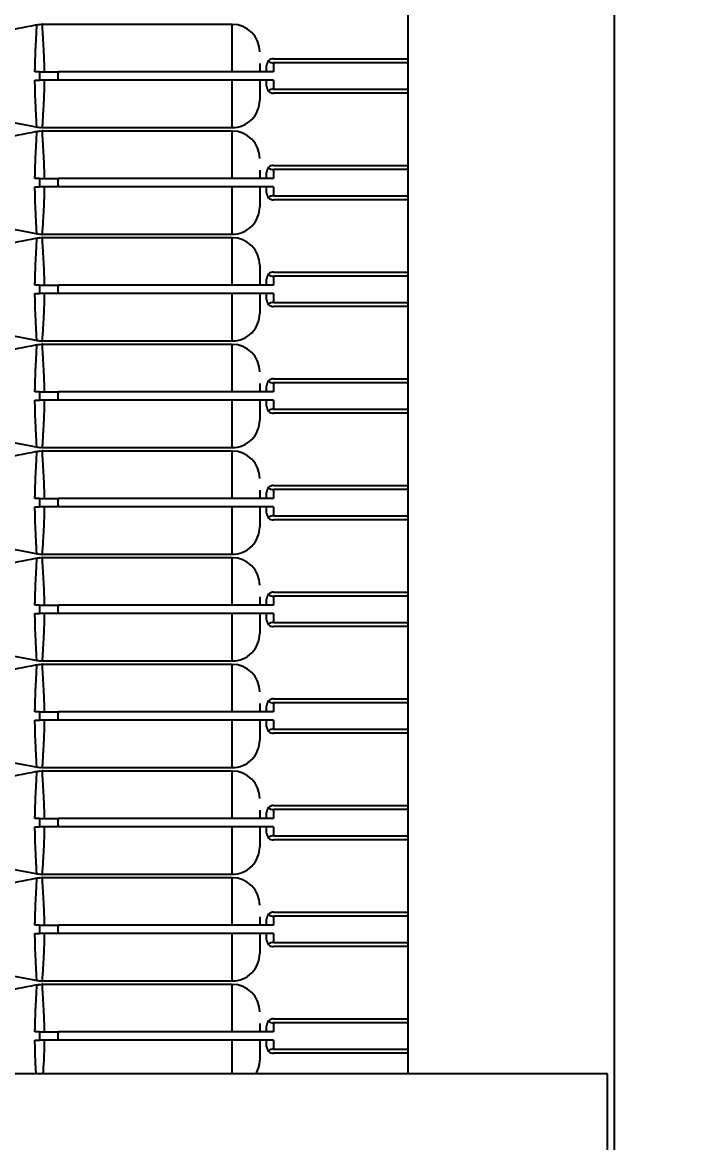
# Model space of a CAD drawing. Header units: millimetres. Extents: x 10 to 584, y 10 to 410.
# Drawn here: x 80.14 to 83.44, y 315.51 to 320.94 of the extents above; entities that cross this region are included whole.
import ezdxf

# ---------------------------------------------------------------- set-up
doc = ezdxf.new("R2010")
doc.units = ezdxf.units.MM
doc.layers.add('2', color=1, linetype='Continuous')
doc.styles.add('SLDTEXTSTYLE0', font='TXT', dxfattribs={"width": 0.7})
doc.dimstyles.new('SLDDIMSTYLE0', dxfattribs={"dimtxt": 3.5, "dimasz": 3.5, "dimexe": 0, "dimexo": 0.0625, "dimgap": 0.875, "dimtad": 1, "dimlfac": 15, "dimrnd": 1e-09, "dimzin": 12, "dimdsep": 46, "dimtxsty": 'SLDTEXTSTYLE0', "dimsah": 1, "dimcen": 0.09, "dimadec": 0, "dimazin": 3, "dimtfac": 1, "dimtofl": 0, "dimtmove": 0, "dimatfit": 3, "dimfxl": 0, "dimfrac": 2, "dimtolj": 1, "dimtzin": 12, "dimarcsym": 0})

# ---------------------------------------------------------------- blocks, each defined once
blk = doc.blocks.new('_D')
at = {"layer": '2', "color": 1}
for p, q in [((167.5018, 346.7783), (43.5018, 346.7783)), ((44.5018, 346.7783), (44.5018, 225.845)), ((181.5762, 225.845), (43.5018, 225.845))]:
    blk.add_line(p, q, dxfattribs=at)
for points in [[(44.5018, 346.7783), (43.9634, 343.2783), (45.0403, 343.2783)], [(44.5018, 225.845), (45.0403, 229.345), (43.9634, 229.345)]]:
    blk.add_solid(points, dxfattribs=at)
at = {"layer": '2', "color": 1, "insert": (39.9901, 278.6627), "char_height": 3.5, "attachment_point": 1, "rotation": 90, "style": 'SLDTEXTSTYLE0'}
blk.add_mtext('1814', dxfattribs=at)

msp = doc.modelspace()

# ---------------------------------------------------------------- linework, layer by layer
at = {"color": 7, "linetype": 'Continuous', "lineweight": 25}
for p, q in [((83.00183, 335.17831), (83.00183, 298.67831)), ((82.00183, 325.84409), (82.00183, 315.84498)), ((80.20585, 320.9238), (80.20594, 320.9258)), ((80.23141, 320.92733), (80.20619, 320.92392)), ((81.15183, 320.92831), (80.23128, 320.92831)), ((81.35183, 320.76165), (82.00183, 320.76165)), ((81.31849, 320.69831), (81.31849, 320.72831)), ((82.00183, 320.74165), (81.35183, 320.74165)), ((81.35183, 320.74165), (81.35183, 320.69831)), ((80.19662, 320.65831), (80.21849, 320.65831)), ((80.21849, 320.69831), (80.19671, 320.69831)), ((80.21849, 320.69831), (80.21849, 320.65831)), ((81.35183, 320.69831), (80.30968, 320.69831)), ((81.35183, 320.65831), (80.30968, 320.65831)), ((81.31849, 320.62831), (81.31849, 320.65831)), ((81.35183, 320.65831), (81.35183, 320.61498)), ((81.35183, 320.61498), (82.00183, 320.61498)), ((79.51849, 320.56165), (80.21849, 320.42847)), ((82.00183, 320.59498), (81.35183, 320.59498)), ((80.20585, 320.43275), (80.20594, 320.43082)), ((80.20585, 320.40713), (80.20594, 320.40913)), ((80.23141, 320.41067), (80.20619, 320.40726)), ((80.23128, 320.42831), (81.15183, 320.42831)), ((81.15183, 320.41165), (80.23128, 320.41165)), ((81.35183, 320.24498), (82.00183, 320.24498)), ((81.35183, 320.22498), (81.35183, 320.18165)), ((82.00183, 320.22498), (81.35183, 320.22498)), ((80.21849, 320.18165), (80.19671, 320.18165)), ((80.21849, 320.18165), (80.21849, 320.14165)), ((81.35183, 320.18165), (80.30968, 320.18165)), ((81.31849, 320.18165), (81.31849, 320.21165)), ((80.19662, 320.14165), (80.21849, 320.14165)), ((81.35183, 320.14165), (80.30968, 320.14165)), ((81.31849, 320.11165), (81.31849, 320.14165)), ((81.35183, 320.14165), (81.35183, 320.09831)), ((81.35183, 320.09831), (82.00183, 320.09831)), ((82.00183, 320.07831), (81.35183, 320.07831)), ((79.51849, 320.04498), (80.21849, 319.91181)), ((80.20585, 319.91608), (80.20594, 319.91415)), ((80.20585, 319.89047), (80.20594, 319.89247)), ((80.23141, 319.894), (80.20619, 319.89059)), ((80.23128, 319.91165), (81.15183, 319.91165)), ((81.15183, 319.89498), (80.23128, 319.89498)), ((81.35183, 319.72831), (82.00183, 319.72831)), ((81.31849, 319.66498), (81.31849, 319.69498)), ((82.00183, 319.70831), (81.35183, 319.70831)), ((81.35183, 319.70831), (81.35183, 319.66498)), ((80.19662, 319.62498), (80.21849, 319.62498)), ((80.21849, 319.66498), (80.19671, 319.66498)), ((80.21849, 319.66498), (80.21849, 319.62498)), ((81.35183, 319.66498), (80.30968, 319.66498)), ((81.35183, 319.62498), (80.30968, 319.62498)), ((81.31849, 319.59498), (81.31849, 319.62498)), ((81.35183, 319.62498), (81.35183, 319.58165)), ((81.35183, 319.58165), (82.00183, 319.58165)), ((79.51849, 319.52832), (80.21849, 319.39514)), ((82.00183, 319.56165), (81.35183, 319.56165)), ((80.20585, 319.39941), (80.20594, 319.39749)), ((80.20585, 319.3738), (80.20594, 319.3758)), ((80.23141, 319.37733), (80.20619, 319.37392)), ((80.23128, 319.39498), (81.15183, 319.39498)), ((81.15183, 319.37831), (80.23128, 319.37831)), ((81.35183, 319.21165), (82.00183, 319.21165)), ((82.00183, 319.19165), (81.35183, 319.19165)), ((81.35183, 319.19165), (81.35183, 319.14831)), ((80.21849, 319.14831), (80.19671, 319.14831)), ((80.21849, 319.14831), (80.21849, 319.10831)), ((81.35183, 319.14831), (80.30968, 319.14831)), ((81.31849, 319.14831), (81.31849, 319.17831)), ((80.19662, 319.10831), (80.21849, 319.10831)), ((81.35183, 319.10831), (80.30968, 319.10831)), ((81.31849, 319.07831), (81.31849, 319.10831)), ((81.35183, 319.10831), (81.35183, 319.06498)), ((81.35183, 319.06498), (82.00183, 319.06498)), ((82.00183, 319.04498), (81.35183, 319.04498)), ((79.51849, 319.01165), (80.21849, 318.87847)), ((80.20585, 318.88275), (80.20594, 318.88082)), ((80.23141, 318.86067), (80.20619, 318.85726)), ((80.23128, 318.87831), (81.15183, 318.87831)), ((81.15183, 318.86165), (80.23128, 318.86165)), ((80.20585, 318.85713), (80.20594, 318.85913)), ((81.31849, 318.63165), (81.31849, 318.66165)), ((81.35183, 318.69498), (82.00183, 318.69498)), ((81.35183, 318.67498), (81.35183, 318.63165)), ((82.00183, 318.67498), (81.35183, 318.67498)), ((80.19662, 318.59165), (80.21849, 318.59165)), ((80.21849, 318.63165), (80.19671, 318.63165)), ((80.21849, 318.63165), (80.21849, 318.59165)), ((81.35183, 318.63165), (80.30968, 318.63165)), ((81.35183, 318.59165), (80.30968, 318.59165)), ((81.31849, 318.56165), (81.31849, 318.59165)), ((81.35183, 318.59165), (81.35183, 318.54831)), ((81.35183, 318.54831), (82.00183, 318.54831)), ((79.51849, 318.49498), (80.21849, 318.36181)), ((82.00183, 318.52831), (81.35183, 318.52831)), ((80.20585, 318.36608), (80.20594, 318.36415)), ((80.20585, 318.34047), (80.20594, 318.34247)), ((80.23141, 318.344), (80.20619, 318.34059)), ((80.23128, 318.36165), (81.15183, 318.36165)), ((81.15183, 318.34498), (80.23128, 318.34498)), ((81.35183, 318.17831), (82.00183, 318.17831)), ((81.35183, 318.15831), (81.35183, 318.11498)), ((82.00183, 318.15831), (81.35183, 318.15831)), ((80.21849, 318.11498), (80.19671, 318.11498)), ((80.21849, 318.11498), (80.21849, 318.07498)), ((81.35183, 318.11498), (80.30968, 318.11498)), ((81.31849, 318.11498), (81.31849, 318.14498)), ((80.19662, 318.07498), (80.21849, 318.07498)), ((81.35183, 318.07498), (80.30968, 318.07498)), ((81.31849, 318.04498), (81.31849, 318.07498)), ((81.35183, 318.07498), (81.35183, 318.03165)), ((81.35183, 318.03165), (82.00183, 318.03165)), ((82.00183, 318.01165), (81.35183, 318.01165)), ((79.51849, 317.97832), (80.21849, 317.84514)), ((80.20585, 317.84941), (80.20594, 317.84749)), ((80.23128, 317.84498), (81.15183, 317.84498)), ((80.20585, 317.8238), (80.20594, 317.8258)), ((80.23141, 317.82733), (80.20619, 317.82392)), ((81.15183, 317.82831), (80.23128, 317.82831)), ((81.31849, 317.59831), (81.31849, 317.62831)), ((81.35183, 317.66165), (82.00183, 317.66165)), ((82.00183, 317.64165), (81.35183, 317.64165)), ((81.35183, 317.64165), (81.35183, 317.59831)), ((80.19662, 317.55831), (80.21849, 317.55831)), ((80.21849, 317.59831), (80.19671, 317.59831)), ((80.21849, 317.59831), (80.21849, 317.55831)), ((81.35183, 317.59831), (80.30968, 317.59831)), ((81.35183, 317.55831), (80.30968, 317.55831)), ((81.31849, 317.52831), (81.31849, 317.55831)), ((81.35183, 317.55831), (81.35183, 317.51498)), ((81.35183, 317.51498), (82.00183, 317.51498)), ((79.51849, 317.46165), (80.21849, 317.32847)), ((82.00183, 317.49498), (81.35183, 317.49498)), ((80.20585, 317.33275), (80.20594, 317.33082)), ((80.20585, 317.30713), (80.20594, 317.30913)), ((80.23141, 317.31067), (80.20619, 317.30726)), ((80.23128, 317.32831), (81.15183, 317.32831)), ((81.15183, 317.31165), (80.23128, 317.31165)), ((81.35183, 317.14498), (82.00183, 317.14498)), ((81.35183, 317.12498), (81.35183, 317.08165)), ((82.00183, 317.12498), (81.35183, 317.12498)), ((80.21849, 317.08165), (80.19671, 317.08165)), ((80.21849, 317.08165), (80.21849, 317.04165)), ((81.35183, 317.08165), (80.30968, 317.08165)), ((81.31849, 317.08165), (81.31849, 317.11165)), ((80.19662, 317.04165), (80.21849, 317.04165)), ((81.35183, 317.04165), (80.30968, 317.04165)), ((81.31849, 317.01165), (81.31849, 317.04165)), ((81.35183, 317.04165), (81.35183, 316.99831)), ((81.35183, 316.99831), (82.00183, 316.99831)), ((82.00183, 316.97831), (81.35183, 316.97831)), ((79.51849, 316.94498), (80.21849, 316.81181)), ((80.20585, 316.81608), (80.20594, 316.81415)), ((80.23128, 316.81165), (81.15183, 316.81165)), ((80.20585, 316.79047), (80.20594, 316.79247)), ((80.23141, 316.794), (80.20619, 316.79059)), ((81.15183, 316.79498), (80.23128, 316.79498)), ((81.31849, 316.56498), (81.31849, 316.59498)), ((81.35183, 316.62831), (82.00183, 316.62831)), ((81.35183, 316.60831), (81.35183, 316.56498)), ((82.00183, 316.60831), (81.35183, 316.60831)), ((80.21849, 316.56498), (80.19671, 316.56498)), ((80.21849, 316.56498), (80.21849, 316.52498)), ((81.35183, 316.56498), (80.30968, 316.56498)), ((80.19662, 316.52498), (80.21849, 316.52498)), ((81.35183, 316.52498), (80.30968, 316.52498)), ((81.31849, 316.49498), (81.31849, 316.52498)), ((81.35183, 316.52498), (81.35183, 316.48165)), ((81.35183, 316.48165), (82.00183, 316.48165)), ((79.51849, 316.42832), (80.21849, 316.29514)), ((82.00183, 316.46165), (81.35183, 316.46165)), ((80.20585, 316.29941), (80.20594, 316.29749)), ((80.20585, 316.2738), (80.20594, 316.2758)), ((80.23141, 316.27733), (80.20619, 316.27392)), ((80.23128, 316.29498), (81.15183, 316.29498)), ((81.15183, 316.27831), (80.23128, 316.27831)), ((81.35183, 316.11165), (82.00183, 316.11165)), ((80.21849, 316.04831), (80.19671, 316.04831)), ((80.21849, 316.04831), (80.21849, 316.00831)), ((81.35183, 316.04831), (80.30968, 316.04831)), ((81.31849, 316.04831), (81.31849, 316.07831)), ((81.35183, 316.09165), (81.35183, 316.04831)), ((82.00183, 316.09165), (81.35183, 316.09165)), ((80.19662, 316.00831), (80.21849, 316.00831)), ((81.35183, 316.00831), (80.30968, 316.00831)), ((81.31849, 315.97831), (81.31849, 316.00831)), ((81.35183, 316.00831), (81.35183, 315.96498)), ((81.35183, 315.96498), (82.00183, 315.96498)), ((82.00183, 315.94498), (81.35183, 315.94498)), ((82.96849, 315.84498), (78.50183, 315.84498)), ((82.96849, 314.51165), (82.96849, 315.84498))]:
    msp.add_line(p, q, dxfattribs=at)
for centre, radius, start, end in [((81.15183, 320.79498), 0.13333, 0, 89.98212), ((81.35183, 320.72831), 0.03333, 90, 135.573), ((81.35183, 320.72831), 0.03333, 135.573, 180), ((81.35183, 320.77498), 0.03333, 224.427, 270), ((81.35183, 320.62831), 0.03333, 180, 224.427), ((81.35183, 320.58165), 0.03333, 90, 135.573), ((81.35183, 320.62831), 0.03333, 224.427, 270), ((81.15183, 320.56165), 0.13333, 269.98212, 0), ((81.15183, 320.27831), 0.13333, 0, 89.98212), ((81.35183, 320.21165), 0.03333, 135.573, 180), ((81.35183, 320.21165), 0.03333, 90, 135.573), ((81.35183, 320.25831), 0.03333, 224.427, 270), ((81.35183, 320.11165), 0.03333, 180, 224.427), ((81.35183, 320.06498), 0.03333, 90, 135.573), ((81.35183, 320.11165), 0.03333, 224.427, 270), ((81.15183, 320.04498), 0.13333, 269.98212, 0), ((81.15183, 319.76165), 0.13333, 0, 89.98212), ((81.35183, 319.69498), 0.03333, 90, 135.573), ((81.35183, 319.69498), 0.03333, 135.573, 180), ((81.35183, 319.74165), 0.03333, 224.427, 270), ((81.35183, 319.59498), 0.03333, 180, 224.427), ((81.35183, 319.54831), 0.03333, 90, 135.573), ((81.35183, 319.59498), 0.03333, 224.427, 270), ((81.15183, 319.52831), 0.13333, 269.98212, 0), ((81.15183, 319.24498), 0.13333, 0, 89.98212), ((81.35183, 319.17831), 0.03333, 135.573, 180), ((81.35183, 319.17831), 0.03333, 90, 135.573), ((81.35183, 319.22498), 0.03333, 224.427, 270), ((81.35183, 319.07831), 0.03333, 180, 224.427), ((81.35183, 319.03165), 0.03333, 90, 135.573), ((81.35183, 319.07831), 0.03333, 224.427, 270), ((81.15183, 319.01165), 0.13333, 269.98212, 0), ((81.15183, 318.72831), 0.13333, 0, 89.98212), ((81.35183, 318.66165), 0.03333, 135.573, 180), ((81.35183, 318.66165), 0.03333, 90, 135.573), ((81.35183, 318.70831), 0.03333, 224.427, 270), ((81.35183, 318.56165), 0.03333, 180, 224.427), ((81.35183, 318.51498), 0.03333, 90, 135.573), ((81.35183, 318.56165), 0.03333, 224.427, 270), ((81.15183, 318.49498), 0.13333, 269.98212, 0), ((81.15183, 318.21165), 0.13333, 0, 89.98212), ((81.35183, 318.14498), 0.03333, 135.573, 180), ((81.35183, 318.14498), 0.03333, 90, 135.573), ((81.35183, 318.19165), 0.03333, 224.427, 270), ((81.35183, 318.04498), 0.03333, 180, 224.427), ((81.35183, 317.99831), 0.03333, 90, 135.573), ((81.35183, 318.04498), 0.03333, 224.427, 270), ((81.15183, 317.97831), 0.13333, 269.98212, 0), ((81.15183, 317.69498), 0.13333, 0, 89.98212), ((81.35183, 317.62831), 0.03333, 135.573, 180), ((81.35183, 317.62831), 0.03333, 90, 135.573), ((81.35183, 317.67498), 0.03333, 224.427, 270), ((81.35183, 317.52831), 0.03333, 180, 224.427), ((81.35183, 317.48165), 0.03333, 90, 135.573), ((81.35183, 317.52831), 0.03333, 224.427, 270), ((81.15183, 317.46165), 0.13333, 269.98212, 0), ((81.15183, 317.17831), 0.13333, 0, 89.98212), ((81.35183, 317.11165), 0.03333, 135.573, 180), ((81.35183, 317.11165), 0.03333, 90, 135.573), ((81.35183, 317.15831), 0.03333, 224.427, 270), ((81.35183, 317.01165), 0.03333, 180, 224.427), ((81.35183, 316.96498), 0.03333, 90, 135.573), ((81.35183, 317.01165), 0.03333, 224.427, 270), ((81.15183, 316.94498), 0.13333, 269.98212, 0), ((81.15183, 316.66165), 0.13333, 0, 89.98212), ((81.35183, 316.59498), 0.03333, 135.573, 180), ((81.35183, 316.59498), 0.03333, 90, 135.573), ((81.35183, 316.64165), 0.03333, 224.427, 270), ((81.35183, 316.49498), 0.03333, 180, 224.427), ((81.35183, 316.44831), 0.03333, 90, 135.573), ((81.15183, 316.42831), 0.13333, 269.98212, 0), ((81.35183, 316.49498), 0.03333, 224.427, 270), ((81.15183, 316.14498), 0.13333, 0, 89.98212), ((81.35183, 316.07831), 0.03333, 135.573, 180), ((81.35183, 316.07831), 0.03333, 90, 135.573), ((81.35183, 316.12498), 0.03333, 224.427, 270), ((81.35183, 315.97831), 0.03333, 180, 224.427), ((81.35183, 315.93165), 0.03333, 90, 135.573), ((81.35183, 315.97831), 0.03333, 224.427, 270), ((81.15183, 315.91165), 0.13333, 330, 0)]:
    msp.add_arc(centre, radius, start, end, dxfattribs=at)
for points, knots in [([(80.21849, 320.92816), (80.10924, 320.90685), (79.87591, 320.86135), (79.64257, 320.81802), (79.51849, 320.79498)], [0, 0, 0, 0, 0.4682335, 1, 1, 1, 1]), ([(81.28516, 320.7389), (81.28516, 320.73154), (81.28516, 320.72021), (81.28516, 320.704), (81.28516, 320.69831)], [0, 0, 0, 0, 0.6488276, 1, 1, 1, 1]), ([(80.21849, 320.69831), (80.23075, 320.69831), (80.25527, 320.69831), (80.28872, 320.69831), (80.30673, 320.69831), (80.30968, 320.69831)], [0, 0, 0, 0, 0.4554846, 0.9107025, 1, 1, 1, 1]), ([(80.30968, 320.65831), (80.29424, 320.65831), (80.26333, 320.65831), (80.2336, 320.65831), (80.22024, 320.65831), (80.21849, 320.65831)], [0, 0, 0, 0, 0.4648277, 0.9302045, 1, 1, 1, 1]), ([(81.28516, 320.65831), (81.28516, 320.65341), (81.28516, 320.63241), (81.28516, 320.60563), (81.28516, 320.57048), (81.28516, 320.56529), (81.28516, 320.56165)], [0, 0, 0, 0, 0.0657911, 0.2821103, 0.4967919, 1, 1, 1, 1]), ([(80.21849, 320.41149), (80.10924, 320.39018), (79.87591, 320.34468), (79.64257, 320.30135), (79.51849, 320.27831)], [0, 0, 0, 0, 0.4682335, 1, 1, 1, 1]), ([(80.20637, 320.43237), (80.2104, 320.43084), (80.21843, 320.42776), (80.22689, 320.42934), (80.23111, 320.43013)], [0, 0, 0, 0, 0.5005037, 1, 1, 1, 1]), ([(81.28516, 320.22223), (81.28516, 320.21488), (81.28516, 320.20354), (81.28516, 320.18734), (81.28516, 320.18165)], [0, 0, 0, 0, 0.6488276, 1, 1, 1, 1]), ([(80.21849, 320.18165), (80.23075, 320.18165), (80.25527, 320.18165), (80.28872, 320.18165), (80.30673, 320.18165), (80.30968, 320.18165)], [0, 0, 0, 0, 0.4554846, 0.9107025, 1, 1, 1, 1]), ([(80.30968, 320.14165), (80.29424, 320.14165), (80.26333, 320.14165), (80.2336, 320.14165), (80.22024, 320.14165), (80.21849, 320.14165)], [0, 0, 0, 0, 0.4648277, 0.9302045, 1, 1, 1, 1]), ([(81.28516, 320.14165), (81.28516, 320.13675), (81.28516, 320.11574), (81.28516, 320.08896), (81.28516, 320.05382), (81.28516, 320.04862), (81.28516, 320.04498)], [0, 0, 0, 0, 0.0657911, 0.2821103, 0.4967919, 1, 1, 1, 1]), ([(80.21849, 319.89482), (80.10924, 319.87352), (79.87591, 319.82802), (79.64257, 319.78469), (79.51849, 319.76165)], [0, 0, 0, 0, 0.4682335, 1, 1, 1, 1]), ([(80.20637, 319.91571), (80.2104, 319.91417), (80.21843, 319.9111), (80.22689, 319.91267), (80.23111, 319.91346)], [0, 0, 0, 0, 0.5005037, 1, 1, 1, 1]), ([(81.28516, 319.76165), (81.28516, 319.75895), (81.28516, 319.75419), (81.28516, 319.72109), (81.28516, 319.68937), (81.28516, 319.67062), (81.28516, 319.66498)], [0, 0, 0, 0, 0.424183, 0.7471794, 0.9240222, 1, 1, 1, 1]), ([(80.21849, 319.66498), (80.23075, 319.66498), (80.25527, 319.66498), (80.28872, 319.66498), (80.30673, 319.66498), (80.30968, 319.66498)], [0, 0, 0, 0, 0.4554846, 0.9107025, 1, 1, 1, 1]), ([(80.30968, 319.62498), (80.29424, 319.62498), (80.26333, 319.62498), (80.2336, 319.62498), (80.22024, 319.62498), (80.21849, 319.62498)], [0, 0, 0, 0, 0.4648277, 0.9302045, 1, 1, 1, 1]), ([(81.28516, 319.62498), (81.28516, 319.62008), (81.28516, 319.59907), (81.28516, 319.57229), (81.28516, 319.53715), (81.28516, 319.53196), (81.28516, 319.52831)], [0, 0, 0, 0, 0.0657911, 0.2821103, 0.4967919, 1, 1, 1, 1]), ([(80.21849, 319.37816), (80.10924, 319.35685), (79.87591, 319.31135), (79.64257, 319.26802), (79.51849, 319.24498)], [0, 0, 0, 0, 0.4682335, 1, 1, 1, 1]), ([(80.20637, 319.39904), (80.2104, 319.3975), (80.21843, 319.39443), (80.22689, 319.396), (80.23111, 319.39679)], [0, 0, 0, 0, 0.5005037, 1, 1, 1, 1]), ([(81.28516, 319.1889), (81.28516, 319.18154), (81.28516, 319.17021), (81.28516, 319.154), (81.28516, 319.14831)], [0, 0, 0, 0, 0.6488276, 1, 1, 1, 1]), ([(80.21849, 319.14831), (80.23075, 319.14831), (80.25527, 319.14831), (80.28872, 319.14831), (80.30673, 319.14831), (80.30968, 319.14831)], [0, 0, 0, 0, 0.4554846, 0.9107025, 1, 1, 1, 1]), ([(80.30968, 319.10831), (80.29424, 319.10831), (80.26333, 319.10831), (80.2336, 319.10831), (80.22024, 319.10831), (80.21849, 319.10831)], [0, 0, 0, 0, 0.46482772, 0.93020447, 1, 1, 1, 1]), ([(81.28516, 319.10831), (81.28516, 319.10341), (81.28516, 319.08241), (81.28516, 319.05563), (81.28516, 319.02048), (81.28516, 319.01529), (81.28516, 319.01165)], [0, 0, 0, 0, 0.0657911, 0.2821103, 0.4967919, 1, 1, 1, 1]), ([(80.21849, 318.86149), (80.10924, 318.84018), (79.87591, 318.79468), (79.64257, 318.75135), (79.51849, 318.72831)], [0, 0, 0, 0, 0.4682335, 1, 1, 1, 1]), ([(80.20637, 318.88237), (80.2104, 318.88084), (80.21843, 318.87776), (80.22689, 318.87934), (80.23111, 318.88013)], [0, 0, 0, 0, 0.5005037, 1, 1, 1, 1]), ([(81.28516, 318.67223), (81.28516, 318.66488), (81.28516, 318.65354), (81.28516, 318.63734), (81.28516, 318.63165)], [0, 0, 0, 0, 0.6488276, 1, 1, 1, 1]), ([(80.21849, 318.63165), (80.23075, 318.63165), (80.25527, 318.63165), (80.28872, 318.63165), (80.30673, 318.63165), (80.30968, 318.63165)], [0, 0, 0, 0, 0.4554846, 0.9107025, 1, 1, 1, 1]), ([(80.30968, 318.59165), (80.29424, 318.59165), (80.26333, 318.59165), (80.2336, 318.59165), (80.22024, 318.59165), (80.21849, 318.59165)], [0, 0, 0, 0, 0.46482772, 0.93020447, 1, 1, 1, 1]), ([(81.28516, 318.59165), (81.28516, 318.58675), (81.28516, 318.56574), (81.28516, 318.53896), (81.28516, 318.50382), (81.28516, 318.49862), (81.28516, 318.49498)], [0, 0, 0, 0, 0.0657911, 0.2821103, 0.4967919, 1, 1, 1, 1]), ([(80.21849, 318.34482), (80.10924, 318.32352), (79.87591, 318.27802), (79.64257, 318.23469), (79.51849, 318.21165)], [0, 0, 0, 0, 0.4682335, 1, 1, 1, 1]), ([(80.20637, 318.36571), (80.2104, 318.36417), (80.21843, 318.3611), (80.22689, 318.36267), (80.23111, 318.36346)], [0, 0, 0, 0, 0.5005037, 1, 1, 1, 1]), ([(81.28516, 318.15557), (81.28516, 318.14821), (81.28516, 318.13687), (81.28516, 318.12067), (81.28516, 318.11498)], [0, 0, 0, 0, 0.6488276, 1, 1, 1, 1]), ([(80.21849, 318.11498), (80.23075, 318.11498), (80.25527, 318.11498), (80.28872, 318.11498), (80.30673, 318.11498), (80.30968, 318.11498)], [0, 0, 0, 0, 0.4554846, 0.9107025, 1, 1, 1, 1]), ([(80.30968, 318.07498), (80.29424, 318.07498), (80.26333, 318.07498), (80.2336, 318.07498), (80.22024, 318.07498), (80.21849, 318.07498)], [0, 0, 0, 0, 0.46482772, 0.93020447, 1, 1, 1, 1]), ([(81.28516, 318.07498), (81.28516, 318.07008), (81.28516, 318.04907), (81.28516, 318.02229), (81.28516, 317.98715), (81.28516, 317.98196), (81.28516, 317.97831)], [0, 0, 0, 0, 0.0657911, 0.2821103, 0.4967919, 1, 1, 1, 1]), ([(80.20637, 317.84904), (80.2104, 317.8475), (80.21843, 317.84443), (80.22689, 317.846), (80.23111, 317.84679)], [0, 0, 0, 0, 0.5005037, 1, 1, 1, 1]), ([(80.21849, 317.82816), (80.10924, 317.80685), (79.87591, 317.76135), (79.64257, 317.71802), (79.51849, 317.69498)], [0, 0, 0, 0, 0.4682335, 1, 1, 1, 1]), ([(81.28516, 317.6389), (81.28516, 317.63154), (81.28516, 317.62021), (81.28516, 317.604), (81.28516, 317.59831)], [0, 0, 0, 0, 0.6488276, 1, 1, 1, 1]), ([(80.21849, 317.59831), (80.23075, 317.59831), (80.25527, 317.59831), (80.28872, 317.59831), (80.30673, 317.59831), (80.30968, 317.59831)], [0, 0, 0, 0, 0.4554846, 0.9107025, 1, 1, 1, 1]), ([(80.30968, 317.55831), (80.29424, 317.55831), (80.26333, 317.55831), (80.2336, 317.55831), (80.22024, 317.55831), (80.21849, 317.55831)], [0, 0, 0, 0, 0.4648277, 0.9302045, 1, 1, 1, 1]), ([(81.28516, 317.55831), (81.28516, 317.55341), (81.28516, 317.53241), (81.28516, 317.50563), (81.28516, 317.47048), (81.28516, 317.46529), (81.28516, 317.46165)], [0, 0, 0, 0, 0.0657911, 0.2821103, 0.4967919, 1, 1, 1, 1]), ([(80.21849, 317.31149), (80.10924, 317.29018), (79.87591, 317.24468), (79.64257, 317.20135), (79.51849, 317.17831)], [0, 0, 0, 0, 0.4682335, 1, 1, 1, 1]), ([(80.20637, 317.33237), (80.2104, 317.33084), (80.21843, 317.32776), (80.22689, 317.32934), (80.23111, 317.33013)], [0, 0, 0, 0, 0.5005037, 1, 1, 1, 1]), ([(80.21849, 317.08165), (80.23075, 317.08165), (80.25527, 317.08165), (80.28872, 317.08165), (80.30673, 317.08165), (80.30968, 317.08165)], [0, 0, 0, 0, 0.4554846, 0.9107025, 1, 1, 1, 1]), ([(81.28516, 317.12223), (81.28516, 317.11488), (81.28516, 317.10354), (81.28516, 317.08734), (81.28516, 317.08165)], [0, 0, 0, 0, 0.6488276, 1, 1, 1, 1]), ([(80.30968, 317.04165), (80.29424, 317.04165), (80.26333, 317.04165), (80.2336, 317.04165), (80.22024, 317.04165), (80.21849, 317.04165)], [0, 0, 0, 0, 0.4648277, 0.9302045, 1, 1, 1, 1]), ([(81.28516, 317.04165), (81.28516, 317.03675), (81.28516, 317.01574), (81.28516, 316.98896), (81.28516, 316.95382), (81.28516, 316.94862), (81.28516, 316.94498)], [0, 0, 0, 0, 0.0657911, 0.2821103, 0.4967919, 1, 1, 1, 1]), ([(80.20637, 316.81571), (80.2104, 316.81417), (80.21843, 316.8111), (80.22689, 316.81267), (80.23111, 316.81346)], [0, 0, 0, 0, 0.5005037, 1, 1, 1, 1]), ([(80.21849, 316.79482), (80.10924, 316.77352), (79.87591, 316.72802), (79.64257, 316.68469), (79.51849, 316.66165)], [0, 0, 0, 0, 0.4682335, 1, 1, 1, 1]), ([(81.28516, 316.60557), (81.28516, 316.59821), (81.28516, 316.58687), (81.28516, 316.57067), (81.28516, 316.56498)], [0, 0, 0, 0, 0.6488276, 1, 1, 1, 1]), ([(80.21849, 316.56498), (80.23075, 316.56498), (80.25527, 316.56498), (80.28872, 316.56498), (80.30673, 316.56498), (80.30968, 316.56498)], [0, 0, 0, 0, 0.4554846, 0.9107025, 1, 1, 1, 1]), ([(80.30968, 316.52498), (80.29424, 316.52498), (80.26333, 316.52498), (80.2336, 316.52498), (80.22024, 316.52498), (80.21849, 316.52498)], [0, 0, 0, 0, 0.4648277, 0.9302045, 1, 1, 1, 1]), ([(81.28516, 316.52498), (81.28516, 316.52008), (81.28516, 316.49907), (81.28516, 316.47229), (81.28516, 316.43715), (81.28516, 316.43196), (81.28516, 316.42831)], [0, 0, 0, 0, 0.0657911, 0.2821103, 0.4967919, 1, 1, 1, 1]), ([(80.21849, 316.27816), (80.10924, 316.25685), (79.87591, 316.21135), (79.64257, 316.16802), (79.51849, 316.14498)], [0, 0, 0, 0, 0.4682335, 1, 1, 1, 1]), ([(80.20637, 316.29904), (80.2104, 316.2975), (80.21843, 316.29443), (80.22689, 316.296), (80.23111, 316.29679)], [0, 0, 0, 0, 0.5005037, 1, 1, 1, 1]), ([(80.21849, 316.04831), (80.23075, 316.04831), (80.25527, 316.04831), (80.28872, 316.04831), (80.30673, 316.04831), (80.30968, 316.04831)], [0, 0, 0, 0, 0.4554846, 0.9107025, 1, 1, 1, 1]), ([(81.28516, 316.0889), (81.28516, 316.08154), (81.28516, 316.07021), (81.28516, 316.054), (81.28516, 316.04831)], [0, 0, 0, 0, 0.6488276, 1, 1, 1, 1]), ([(80.30968, 316.00831), (80.29424, 316.00831), (80.26333, 316.00831), (80.2336, 316.00831), (80.22024, 316.00831), (80.21849, 316.00831)], [0, 0, 0, 0, 0.46482772, 0.93020447, 1, 1, 1, 1]), ([(81.28516, 316.00831), (81.28516, 316.00341), (81.28516, 315.98241), (81.28516, 315.95563), (81.28516, 315.92048), (81.28516, 315.91529), (81.28516, 315.91165)], [0, 0, 0, 0, 0.0657911, 0.2821103, 0.4967919, 1, 1, 1, 1])]:
    msp.add_open_spline(points, degree=3, knots=knots, dxfattribs=at)
at = {"color": 59, "linetype": 'Continuous', "lineweight": 25}
for points, knots in [([(80.19671, 320.69831), (80.19687, 320.70935), (80.19733, 320.74079), (80.19945, 320.79462), (80.20266, 320.85708), (80.20547, 320.91172), (80.20572, 320.9195), (80.20585, 320.9238)], [0, 0, 0, 0, 0.07522323, 0.21420289, 0.39996089, 0.66787957, 1, 1, 1, 1]), ([(80.23128, 320.92831), (80.23128, 320.92831), (80.23068, 320.93761), (80.23153, 320.92051), (80.23238, 320.90341)], [0, 0, 0, 0, 0.0001642, 1, 1, 1, 1]), ([(80.23128, 320.92828), (80.23128, 320.92829), (80.23068, 320.93761), (80.23153, 320.9205), (80.23238, 320.90341)], [0, 0, 0, 0, 0.0012234, 1, 1, 1, 1]), ([(80.23128, 320.92828), (80.23128, 320.92829), (80.23068, 320.93761), (80.23192, 320.91123), (80.23461, 320.862), (80.2381, 320.80046), (80.24072, 320.74578), (80.24137, 320.71168), (80.24162, 320.69831)], [0, 0, 0, 0, 0.0004232, 0.3459713, 0.6013587, 0.7780107, 0.9130229, 1, 1, 1, 1]), ([(81.15183, 320.69831), (81.15183, 320.71339), (81.15183, 320.74955), (81.15183, 320.80611), (81.15183, 320.86692), (81.15183, 320.91753), (81.15183, 320.92452), (81.15183, 320.92831)], [0, 0, 0, 0, 0.0982685, 0.2356394, 0.4182639, 0.6841567, 1, 1, 1, 1]), ([(80.20594, 320.43082), (80.20594, 320.43079), (80.20634, 320.42132), (80.20487, 320.44653), (80.20212, 320.49673), (80.19944, 320.54813), (80.19719, 320.60915), (80.19681, 320.64156), (80.19662, 320.65831)], [0, 0, 0, 0, 0.0010478, 0.3924238, 0.5418725, 0.7850634, 0.8888566, 1, 1, 1, 1]), ([(80.24175, 320.65831), (80.24174, 320.65775), (80.24161, 320.63849), (80.24084, 320.60375), (80.23818, 320.54214), (80.2353, 320.49307), (80.23225, 320.44119), (80.23169, 320.43372), (80.23128, 320.42832)], [0, 0, 0, 0, 0.0036336, 0.1247433, 0.2288001, 0.4680545, 0.614938, 1, 1, 1, 1]), ([(81.15183, 320.42831), (81.15183, 320.43356), (81.15183, 320.44128), (81.15183, 320.49464), (81.15183, 320.54654), (81.15183, 320.60597), (81.15183, 320.64016), (81.15183, 320.65831)], [0, 0, 0, 0, 0.3773035, 0.5553663, 0.7769376, 0.8815574, 1, 1, 1, 1]), ([(80.19671, 320.18165), (80.19687, 320.19269), (80.19733, 320.22413), (80.19945, 320.27796), (80.20266, 320.34041), (80.20547, 320.39506), (80.20572, 320.40283), (80.20585, 320.40713)], [0, 0, 0, 0, 0.07522323, 0.21420289, 0.39996089, 0.66787957, 1, 1, 1, 1]), ([(80.23128, 320.41164), (80.23128, 320.41164), (80.23068, 320.42095), (80.23153, 320.40384), (80.23238, 320.38675)], [0, 0, 0, 0, 0.0001642, 1, 1, 1, 1]), ([(80.23128, 320.41164), (80.23128, 320.41164), (80.23068, 320.42095), (80.23192, 320.39456), (80.23461, 320.34534), (80.2381, 320.28379), (80.24072, 320.22912), (80.24137, 320.19501), (80.24162, 320.18165)], [0, 0, 0, 0, 0.0000568, 0.3457315, 0.6012125, 0.7779294, 0.912991, 1, 1, 1, 1]), ([(80.23128, 320.41161), (80.23128, 320.41162), (80.23068, 320.42094), (80.23153, 320.40384), (80.23238, 320.38675)], [0, 0, 0, 0, 0.0012234, 1, 1, 1, 1]), ([(81.15183, 320.18165), (81.15183, 320.19673), (81.15183, 320.23288), (81.15183, 320.28944), (81.15183, 320.35025), (81.15183, 320.40086), (81.15183, 320.40785), (81.15183, 320.41165)], [0, 0, 0, 0, 0.0982685, 0.2356394, 0.4182639, 0.6841567, 1, 1, 1, 1]), ([(80.20594, 319.91415), (80.20594, 319.91413), (80.20634, 319.90466), (80.20487, 319.92986), (80.20212, 319.98007), (80.19944, 320.03146), (80.19719, 320.09249), (80.19681, 320.12489), (80.19662, 320.14165)], [0, 0, 0, 0, 0.0010478, 0.3924238, 0.5418725, 0.7850634, 0.8888566, 1, 1, 1, 1]), ([(80.24175, 320.14165), (80.24174, 320.14109), (80.24161, 320.12182), (80.24084, 320.08706), (80.23818, 320.02556), (80.23526, 319.97572), (80.23238, 319.92694), (80.23087, 319.90241), (80.23128, 319.91167), (80.23128, 319.91169)], [0, 0, 0, 0, 0.0036315, 0.12467, 0.2286657, 0.4677796, 0.6145768, 0.9994695, 1, 1, 1, 1]), ([(81.15183, 319.91165), (81.15183, 319.91689), (81.15183, 319.92461), (81.15183, 319.97798), (81.15183, 320.02987), (81.15183, 320.0893), (81.15183, 320.12349), (81.15183, 320.14165)], [0, 0, 0, 0, 0.3773035, 0.5553663, 0.7769376, 0.8815574, 1, 1, 1, 1]), ([(80.23128, 319.89498), (80.23128, 319.89498), (80.23068, 319.90428), (80.23153, 319.88718), (80.23238, 319.87008)], [0, 0, 0, 0, 0.0001642, 1, 1, 1, 1]), ([(80.23128, 319.89495), (80.23128, 319.89496), (80.23068, 319.90428), (80.23153, 319.88717), (80.23238, 319.87008)], [0, 0, 0, 0, 0.0012234, 1, 1, 1, 1]), ([(80.23128, 319.89495), (80.23128, 319.89496), (80.23068, 319.90428), (80.23192, 319.8779), (80.23461, 319.82867), (80.2381, 319.76713), (80.24072, 319.71245), (80.24137, 319.67834), (80.24162, 319.66498)], [0, 0, 0, 0, 0.0004232, 0.3459713, 0.6013587, 0.7780107, 0.9130229, 1, 1, 1, 1]), ([(81.15183, 319.66498), (81.15183, 319.68006), (81.15183, 319.71622), (81.15183, 319.77277), (81.15183, 319.83359), (81.15183, 319.88419), (81.15183, 319.89118), (81.15183, 319.89498)], [0, 0, 0, 0, 0.0982685, 0.2356394, 0.4182639, 0.6841567, 1, 1, 1, 1]), ([(80.19671, 319.66498), (80.19687, 319.67602), (80.19733, 319.70746), (80.19945, 319.76129), (80.20266, 319.82375), (80.20547, 319.87839), (80.20572, 319.88616), (80.20585, 319.89047)], [0, 0, 0, 0, 0.07522323, 0.21420289, 0.39996089, 0.66787957, 1, 1, 1, 1]), ([(80.20594, 319.39749), (80.20594, 319.39746), (80.20634, 319.38799), (80.20487, 319.41319), (80.20212, 319.4634), (80.19944, 319.51479), (80.19719, 319.57582), (80.19681, 319.60822), (80.19662, 319.62498)], [0, 0, 0, 0, 0.0010478, 0.3924238, 0.5418725, 0.7850634, 0.8888566, 1, 1, 1, 1]), ([(80.24175, 319.62498), (80.24174, 319.62442), (80.24161, 319.60515), (80.24084, 319.57039), (80.23818, 319.50889), (80.23526, 319.45905), (80.23238, 319.41028), (80.23087, 319.38574), (80.23128, 319.39501), (80.23128, 319.39502)], [0, 0, 0, 0, 0.0036315, 0.12467, 0.2286657, 0.4677796, 0.6145768, 0.9994695, 1, 1, 1, 1]), ([(81.15183, 319.39498), (81.15183, 319.40023), (81.15183, 319.40795), (81.15183, 319.46131), (81.15183, 319.51321), (81.15183, 319.57264), (81.15183, 319.60683), (81.15183, 319.62498)], [0, 0, 0, 0, 0.3773035, 0.5553663, 0.7769376, 0.8815574, 1, 1, 1, 1]), ([(80.19671, 319.14831), (80.19687, 319.15935), (80.19733, 319.19079), (80.19945, 319.24462), (80.20266, 319.30708), (80.20547, 319.36172), (80.20572, 319.3695), (80.20585, 319.3738)], [0, 0, 0, 0, 0.07522323, 0.21420289, 0.39996089, 0.66787957, 1, 1, 1, 1]), ([(80.23128, 319.37831), (80.23128, 319.37831), (80.23068, 319.38761), (80.23192, 319.36123), (80.23461, 319.312), (80.2381, 319.25046), (80.24072, 319.19578), (80.24137, 319.16168), (80.24162, 319.14831)], [0, 0, 0, 0, 0.0000568, 0.3457315, 0.6012125, 0.7779294, 0.912991, 1, 1, 1, 1]), ([(81.15183, 319.14831), (81.15183, 319.16339), (81.15183, 319.19955), (81.15183, 319.25611), (81.15183, 319.31692), (81.15183, 319.36753), (81.15183, 319.37452), (81.15183, 319.37831)], [0, 0, 0, 0, 0.0982685, 0.2356394, 0.4182639, 0.6841567, 1, 1, 1, 1]), ([(80.20594, 318.88082), (80.20594, 318.88079), (80.20634, 318.87132), (80.20487, 318.89653), (80.20212, 318.94673), (80.19944, 318.99813), (80.19719, 319.05915), (80.19681, 319.09156), (80.19662, 319.10831)], [0, 0, 0, 0, 0.0010478, 0.3924238, 0.5418725, 0.7850634, 0.8888566, 1, 1, 1, 1]), ([(80.24175, 319.10831), (80.24174, 319.10775), (80.24161, 319.08849), (80.24084, 319.05375), (80.23818, 318.99214), (80.2353, 318.94307), (80.23225, 318.89119), (80.23169, 318.88372), (80.23128, 318.87832)], [0, 0, 0, 0, 0.0036336, 0.1247433, 0.2288001, 0.4680545, 0.614938, 1, 1, 1, 1]), ([(81.15183, 318.87831), (81.15183, 318.88356), (81.15183, 318.89128), (81.15183, 318.94464), (81.15183, 318.99654), (81.15183, 319.05597), (81.15183, 319.09016), (81.15183, 319.10831)], [0, 0, 0, 0, 0.3773035, 0.5553663, 0.7769376, 0.8815574, 1, 1, 1, 1]), ([(80.23128, 318.86164), (80.23128, 318.86164), (80.23068, 318.87095), (80.23153, 318.85384), (80.23238, 318.83675)], [0, 0, 0, 0, 0.0001642, 1, 1, 1, 1]), ([(80.23128, 318.86161), (80.23128, 318.86162), (80.23068, 318.87094), (80.23192, 318.84457), (80.23461, 318.79534), (80.2381, 318.73379), (80.24072, 318.67912), (80.24137, 318.64501), (80.24162, 318.63165)], [0, 0, 0, 0, 0.0004232, 0.3459713, 0.6013587, 0.7780107, 0.9130229, 1, 1, 1, 1]), ([(81.15183, 318.63165), (81.15183, 318.64673), (81.15183, 318.68288), (81.15183, 318.73944), (81.15183, 318.80025), (81.15183, 318.85086), (81.15183, 318.85785), (81.15183, 318.86165)], [0, 0, 0, 0, 0.0982685, 0.2356394, 0.4182639, 0.6841567, 1, 1, 1, 1]), ([(80.19671, 318.63165), (80.19687, 318.64269), (80.19733, 318.67413), (80.19945, 318.72796), (80.20266, 318.79041), (80.20547, 318.84506), (80.20572, 318.85283), (80.20585, 318.85713)], [0, 0, 0, 0, 0.07522323, 0.21420289, 0.39996089, 0.66787957, 1, 1, 1, 1]), ([(80.20594, 318.36415), (80.20594, 318.36413), (80.20634, 318.35466), (80.20487, 318.37986), (80.20212, 318.43007), (80.19944, 318.48146), (80.19719, 318.54249), (80.19681, 318.57489), (80.19662, 318.59165)], [0, 0, 0, 0, 0.0010478, 0.3924238, 0.5418725, 0.7850634, 0.8888566, 1, 1, 1, 1]), ([(80.24175, 318.59165), (80.24174, 318.59109), (80.24161, 318.57182), (80.24084, 318.53706), (80.23818, 318.47556), (80.23526, 318.42572), (80.23238, 318.37694), (80.23087, 318.35241), (80.23128, 318.36167), (80.23128, 318.36169)], [0, 0, 0, 0, 0.00363148, 0.12467002, 0.22866573, 0.46777964, 0.61457683, 0.99946951, 1, 1, 1, 1]), ([(81.15183, 318.36165), (81.15183, 318.36689), (81.15183, 318.37461), (81.15183, 318.42798), (81.15183, 318.47987), (81.15183, 318.5393), (81.15183, 318.57349), (81.15183, 318.59165)], [0, 0, 0, 0, 0.3773035, 0.5553663, 0.7769376, 0.8815574, 1, 1, 1, 1]), ([(80.19671, 318.11498), (80.19687, 318.12602), (80.19733, 318.15746), (80.19945, 318.21129), (80.20266, 318.27375), (80.20547, 318.32839), (80.20572, 318.33616), (80.20585, 318.34047)], [0, 0, 0, 0, 0.07522323, 0.21420289, 0.39996089, 0.66787957, 1, 1, 1, 1]), ([(80.23128, 318.34498), (80.23128, 318.34498), (80.23068, 318.35428), (80.23192, 318.32789), (80.23461, 318.27867), (80.2381, 318.21713), (80.24072, 318.16245), (80.24137, 318.12834), (80.24162, 318.11498)], [0, 0, 0, 0, 0.0000568, 0.3457315, 0.6012125, 0.7779294, 0.912991, 1, 1, 1, 1]), ([(80.23128, 318.34495), (80.23128, 318.34496), (80.23068, 318.35428), (80.23153, 318.33717), (80.23238, 318.32008)], [0, 0, 0, 0, 0.0012234, 1, 1, 1, 1]), ([(80.23128, 318.34495), (80.23128, 318.34496), (80.23068, 318.35428), (80.23153, 318.33717), (80.23238, 318.32008)], [0, 0, 0, 0, 0.0012234, 1, 1, 1, 1]), ([(80.23128, 318.34495), (80.23128, 318.34496), (80.23068, 318.35428), (80.23153, 318.33717), (80.23238, 318.32008)], [0, 0, 0, 0, 0.0012234, 1, 1, 1, 1]), ([(81.15183, 318.11498), (81.15183, 318.13006), (81.15183, 318.16622), (81.15183, 318.22277), (81.15183, 318.28359), (81.15183, 318.33419), (81.15183, 318.34118), (81.15183, 318.34498)], [0, 0, 0, 0, 0.0982685, 0.2356394, 0.4182639, 0.6841567, 1, 1, 1, 1]), ([(80.20594, 317.84749), (80.20594, 317.84746), (80.20634, 317.83799), (80.20487, 317.86319), (80.20212, 317.9134), (80.19944, 317.96479), (80.19719, 318.02582), (80.19681, 318.05822), (80.19662, 318.07498)], [0, 0, 0, 0, 0.0010478, 0.3924238, 0.5418725, 0.7850634, 0.8888566, 1, 1, 1, 1]), ([(80.24175, 318.07498), (80.24174, 318.07442), (80.24161, 318.05515), (80.24084, 318.02041), (80.23818, 317.95881), (80.2353, 317.90974), (80.23225, 317.85786), (80.23169, 317.85039), (80.23128, 317.84499)], [0, 0, 0, 0, 0.0036336, 0.1247433, 0.2288001, 0.4680545, 0.614938, 1, 1, 1, 1]), ([(81.15183, 317.84498), (81.15183, 317.85023), (81.15183, 317.85795), (81.15183, 317.91131), (81.15183, 317.96321), (81.15183, 318.02264), (81.15183, 318.05683), (81.15183, 318.07498)], [0, 0, 0, 0, 0.3773035, 0.5553663, 0.7769376, 0.8815574, 1, 1, 1, 1]), ([(80.23128, 317.82831), (80.23128, 317.82831), (80.23068, 317.83761), (80.23192, 317.81123), (80.23461, 317.762), (80.2381, 317.70046), (80.24072, 317.64578), (80.24137, 317.61168), (80.24162, 317.59831)], [0, 0, 0, 0, 0.0000568, 0.3457315, 0.6012125, 0.7779294, 0.912991, 1, 1, 1, 1]), ([(80.23128, 317.82828), (80.23128, 317.82829), (80.23068, 317.83761), (80.23153, 317.8205), (80.23238, 317.80341)], [0, 0, 0, 0, 0.0012234, 1, 1, 1, 1]), ([(80.19671, 317.59831), (80.19687, 317.60935), (80.19733, 317.64079), (80.19945, 317.69462), (80.20266, 317.75708), (80.20547, 317.81172), (80.20572, 317.8195), (80.20585, 317.8238)], [0, 0, 0, 0, 0.07522323, 0.21420289, 0.39996089, 0.66787957, 1, 1, 1, 1]), ([(81.15183, 317.59831), (81.15183, 317.61339), (81.15183, 317.64955), (81.15183, 317.70611), (81.15183, 317.76692), (81.15183, 317.81753), (81.15183, 317.82452), (81.15183, 317.82831)], [0, 0, 0, 0, 0.0982685, 0.2356394, 0.4182639, 0.6841567, 1, 1, 1, 1]), ([(80.20594, 317.33082), (80.20594, 317.33079), (80.20634, 317.32132), (80.20487, 317.34653), (80.20212, 317.39673), (80.19944, 317.44813), (80.19719, 317.50915), (80.19681, 317.54156), (80.19662, 317.55831)], [0, 0, 0, 0, 0.0010478, 0.3924238, 0.5418725, 0.7850634, 0.8888566, 1, 1, 1, 1]), ([(80.24175, 317.55831), (80.24174, 317.55775), (80.24161, 317.53849), (80.24084, 317.50375), (80.23818, 317.44214), (80.2353, 317.39307), (80.23225, 317.34119), (80.23169, 317.33372), (80.23128, 317.32832)], [0, 0, 0, 0, 0.0036336, 0.1247433, 0.2288001, 0.4680545, 0.614938, 1, 1, 1, 1]), ([(81.15183, 317.32831), (81.15183, 317.33356), (81.15183, 317.34128), (81.15183, 317.39464), (81.15183, 317.44654), (81.15183, 317.50597), (81.15183, 317.54016), (81.15183, 317.55831)], [0, 0, 0, 0, 0.3773035, 0.5553663, 0.7769376, 0.8815574, 1, 1, 1, 1]), ([(80.19671, 317.08165), (80.19687, 317.09269), (80.19733, 317.12413), (80.19945, 317.17796), (80.20266, 317.24041), (80.20547, 317.29506), (80.20572, 317.30283), (80.20585, 317.30713)], [0, 0, 0, 0, 0.07522323, 0.21420289, 0.39996089, 0.66787957, 1, 1, 1, 1]), ([(80.23128, 317.31164), (80.23128, 317.31164), (80.23068, 317.32095), (80.23192, 317.29456), (80.23461, 317.24534), (80.2381, 317.18379), (80.24072, 317.12912), (80.24137, 317.09501), (80.24162, 317.08165)], [0, 0, 0, 0, 0.0000568, 0.3457315, 0.6012125, 0.7779294, 0.912991, 1, 1, 1, 1]), ([(81.15183, 317.08165), (81.15183, 317.09673), (81.15183, 317.13288), (81.15183, 317.18944), (81.15183, 317.25025), (81.15183, 317.30086), (81.15183, 317.30785), (81.15183, 317.31165)], [0, 0, 0, 0, 0.0982685, 0.2356394, 0.4182639, 0.6841567, 1, 1, 1, 1]), ([(80.20594, 316.81415), (80.20594, 316.81413), (80.20634, 316.80466), (80.20487, 316.82986), (80.20212, 316.88007), (80.19944, 316.93146), (80.19719, 316.99249), (80.19681, 317.02489), (80.19662, 317.04165)], [0, 0, 0, 0, 0.0010478, 0.3924238, 0.5418725, 0.7850634, 0.8888566, 1, 1, 1, 1]), ([(80.24175, 317.04165), (80.24174, 317.04109), (80.24161, 317.02182), (80.24084, 316.98706), (80.23818, 316.92556), (80.23526, 316.87572), (80.23238, 316.82694), (80.23087, 316.80241), (80.23128, 316.81167), (80.23128, 316.81169)], [0, 0, 0, 0, 0.0036315, 0.12467, 0.2286657, 0.4677796, 0.6145768, 0.9994695, 1, 1, 1, 1]), ([(81.15183, 316.81165), (81.15183, 316.81689), (81.15183, 316.82461), (81.15183, 316.87798), (81.15183, 316.92987), (81.15183, 316.9893), (81.15183, 317.02349), (81.15183, 317.04165)], [0, 0, 0, 0, 0.3773035, 0.5553663, 0.7769376, 0.8815574, 1, 1, 1, 1]), ([(80.23128, 316.79498), (80.23128, 316.79498), (80.23068, 316.80428), (80.23153, 316.78718), (80.23238, 316.77008)], [0, 0, 0, 0, 0.0001642, 1, 1, 1, 1]), ([(80.23128, 316.79495), (80.23128, 316.79496), (80.23068, 316.80428), (80.23192, 316.7779), (80.23461, 316.72867), (80.2381, 316.66713), (80.24072, 316.61245), (80.24137, 316.57834), (80.24162, 316.56498)], [0, 0, 0, 0, 0.0004232, 0.3459713, 0.6013587, 0.7780107, 0.9130229, 1, 1, 1, 1]), ([(80.19671, 316.56498), (80.19687, 316.57602), (80.19733, 316.60746), (80.19945, 316.66129), (80.20266, 316.72375), (80.20547, 316.77839), (80.20572, 316.78616), (80.20585, 316.79047)], [0, 0, 0, 0, 0.07522323, 0.21420289, 0.39996089, 0.66787957, 1, 1, 1, 1]), ([(81.15183, 316.56498), (81.15183, 316.58006), (81.15183, 316.61622), (81.15183, 316.67277), (81.15183, 316.73359), (81.15183, 316.78419), (81.15183, 316.79118), (81.15183, 316.79498)], [0, 0, 0, 0, 0.0982685, 0.2356394, 0.4182639, 0.6841567, 1, 1, 1, 1]), ([(80.20594, 316.29749), (80.20594, 316.29746), (80.20634, 316.28799), (80.20487, 316.31319), (80.20212, 316.3634), (80.19944, 316.41479), (80.19719, 316.47582), (80.19681, 316.50822), (80.19662, 316.52498)], [0, 0, 0, 0, 0.0010478, 0.3924238, 0.5418725, 0.7850634, 0.8888566, 1, 1, 1, 1]), ([(80.24175, 316.52498), (80.24174, 316.52442), (80.24161, 316.50515), (80.24084, 316.47039), (80.23818, 316.40889), (80.23526, 316.35905), (80.23238, 316.31028), (80.23087, 316.28574), (80.23128, 316.29501), (80.23128, 316.29502)], [0, 0, 0, 0, 0.0036315, 0.12467, 0.2286657, 0.4677796, 0.6145768, 0.9994695, 1, 1, 1, 1]), ([(81.15183, 316.29498), (81.15183, 316.30023), (81.15183, 316.30795), (81.15183, 316.36131), (81.15183, 316.41321), (81.15183, 316.47264), (81.15183, 316.50683), (81.15183, 316.52498)], [0, 0, 0, 0, 0.3773035, 0.5553663, 0.7769376, 0.8815574, 1, 1, 1, 1]), ([(80.19671, 316.04831), (80.19687, 316.05935), (80.19733, 316.09079), (80.19945, 316.14462), (80.20266, 316.20708), (80.20547, 316.26172), (80.20572, 316.2695), (80.20585, 316.2738)], [0, 0, 0, 0, 0.07522323, 0.21420289, 0.39996089, 0.66787957, 1, 1, 1, 1]), ([(80.23128, 316.27828), (80.23128, 316.27829), (80.23068, 316.28761), (80.23153, 316.2705), (80.23238, 316.25341)], [0, 0, 0, 0, 0.0012234, 1, 1, 1, 1]), ([(80.23128, 316.27828), (80.23128, 316.27829), (80.23068, 316.28761), (80.23153, 316.2705), (80.23238, 316.25341)], [0, 0, 0, 0, 0.0012234, 1, 1, 1, 1]), ([(80.23128, 316.27828), (80.23128, 316.27829), (80.23068, 316.28761), (80.23192, 316.26123), (80.23461, 316.212), (80.2381, 316.15046), (80.24072, 316.09578), (80.24137, 316.06168), (80.24162, 316.04831)], [0, 0, 0, 0, 0.0004232, 0.3459713, 0.6013587, 0.7780107, 0.9130229, 1, 1, 1, 1]), ([(81.15183, 316.04831), (81.15183, 316.06339), (81.15183, 316.09955), (81.15183, 316.15611), (81.15183, 316.21692), (81.15183, 316.26753), (81.15183, 316.27452), (81.15183, 316.27831)], [0, 0, 0, 0, 0.0982685, 0.2356394, 0.4182639, 0.6841567, 1, 1, 1, 1]), ([(80.20225, 315.84498), (80.20109, 315.86687), (80.19944, 315.89835), (80.19718, 315.95927), (80.19681, 315.9916), (80.19662, 316.00831)], [0, 0, 0, 0, 0.5240527, 0.7538883, 1, 1, 1, 1]), ([(80.24175, 316.00831), (80.24174, 316.00775), (80.24161, 315.98849), (80.24085, 315.95389), (80.23827, 315.89427), (80.23654, 315.86489), (80.23538, 315.84498)], [0, 0, 0, 0, 0.008124, 0.2788981, 0.5115458, 1, 1, 1, 1]), ([(81.15183, 315.84498), (81.15183, 315.86571), (81.15183, 315.89631), (81.15183, 315.95607), (81.15183, 315.99019), (81.15183, 316.00831)], [0, 0, 0, 0, 0.4960969, 0.7324355, 1, 1, 1, 1])]:
    msp.add_open_spline(points, degree=3, knots=knots, dxfattribs=at)
at = {"color": 7, "linetype": 'Continuous', "lineweight": 25}
for points in [[(80.30968, 320.69831), (80.30818, 320.69165), (80.30519, 320.67831), (80.30818, 320.66498), (80.30968, 320.65831)], [(80.30968, 320.18165), (80.30818, 320.17498), (80.30519, 320.16165), (80.30818, 320.14831), (80.30968, 320.14165)], [(80.30968, 319.66498), (80.30818, 319.65831), (80.30519, 319.64498), (80.30818, 319.63165), (80.30968, 319.62498)], [(80.30968, 319.14831), (80.30818, 319.14165), (80.30519, 319.12831), (80.30818, 319.11498), (80.30968, 319.10831)], [(80.30968, 318.63165), (80.30818, 318.62498), (80.30519, 318.61165), (80.30818, 318.59831), (80.30968, 318.59165)], [(80.30968, 318.11498), (80.30818, 318.10831), (80.30519, 318.09498), (80.30818, 318.08165), (80.30968, 318.07498)], [(80.30968, 317.59831), (80.30818, 317.59165), (80.30519, 317.57831), (80.30818, 317.56498), (80.30968, 317.55831)], [(80.30968, 317.08165), (80.30818, 317.07498), (80.30519, 317.06165), (80.30818, 317.04831), (80.30968, 317.04165)], [(80.30968, 316.56498), (80.30818, 316.55831), (80.30519, 316.54498), (80.30818, 316.53165), (80.30968, 316.52498)], [(80.30968, 316.04831), (80.30818, 316.04165), (80.30519, 316.02831), (80.30818, 316.01498), (80.30968, 316.00831)]]:
    msp.add_open_spline(points, degree=3, dxfattribs=at)

# ---------------------------------------------------------------- dimensions: what is measured, and where the dimension line sits
at = {"layer": '2', "color": 1}
dim = msp.add_linear_dim(base=(44.50183, 225.84498), p1=(168.50183, 346.77832), p2=(182.57616, 225.84498), angle=90, dimstyle='SLDDIMSTYLE0', dxfattribs=at)
dim.commit()
dim.dimension.update_dxf_attribs({"geometry": '_D', "text_midpoint": (44.50183, 284.48628), "dimtype": 160})

doc.saveas('drawing.dxf')
